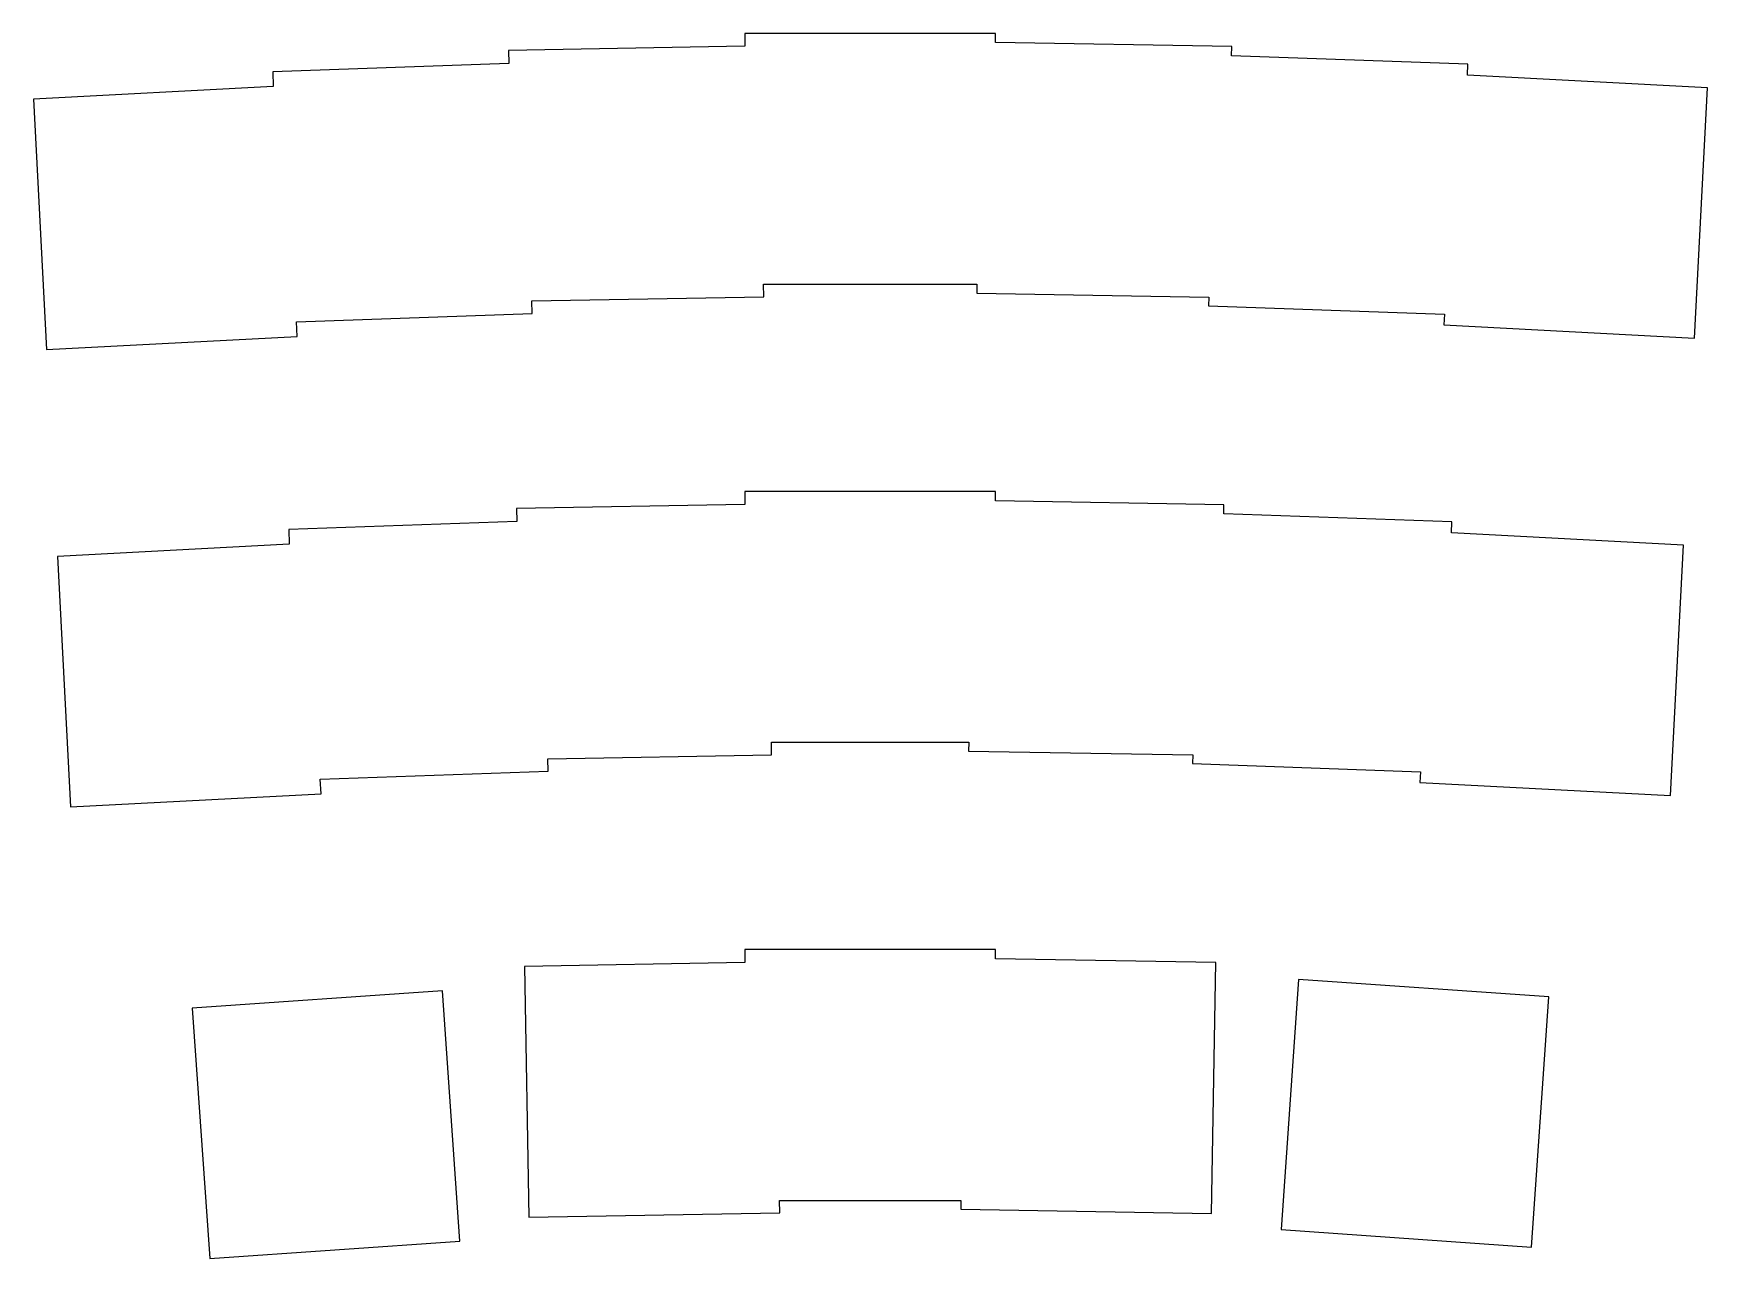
# Model space of a CAD drawing. Header units: millimetres. Extents: x 33 to 187, y -212 to -99.
import ezdxf

# ---------------------------------------------------------------- set-up
doc = ezdxf.new("R2010")
doc.units = ezdxf.units.MM

msp = doc.modelspace()

# ---------------------------------------------------------------- linework, layer by layer
at = {"linetype": 'CONTINUOUS'}
for p, q in [((121.53, -99.18), (98.48, -99.18)), ((98.48, -99.18), (98.48, -100.36)), ((121.53, -100.01), (121.53, -99.18)), ((98.48, -100.36), (76.78, -100.74)), ((76.78, -100.74), (76.8, -101.93)), ((143.25, -100.39), (121.53, -100.01)), ((143.23, -101.23), (143.25, -100.39)), ((164.94, -101.99), (143.23, -101.23)), ((76.8, -101.93), (55.11, -102.69)), ((55.11, -102.69), (55.16, -104.05)), ((164.91, -103), (164.94, -101.99)), ((186.96, -104.16), (164.91, -103)), ((55.16, -104.05), (33.12, -105.21)), ((185.75, -127.18), (186.96, -104.16)), ((33.12, -105.21), (34.33, -128.22)), ((100.23, -123.39), (100.21, -122.23)), ((100.21, -122.23), (119.81, -122.23)), ((119.81, -122.23), (119.8, -123.04)), ((119.8, -123.04), (141.13, -123.41)), ((78.91, -123.76), (100.23, -123.39)), ((78.95, -124.92), (78.91, -123.76)), ((141.13, -123.41), (141.1, -124.22)), ((141.1, -124.22), (162.79, -124.98)), ((57.28, -125.68), (78.95, -124.92)), ((57.35, -127.02), (57.28, -125.68)), ((162.79, -124.98), (162.74, -125.97)), ((162.74, -125.97), (185.75, -127.18)), ((34.33, -128.22), (57.35, -127.02)), ((121.53, -141.28), (98.48, -141.28)), ((98.48, -141.28), (98.48, -142.47)), ((121.53, -142.12), (121.53, -141.28)), ((98.48, -142.47), (77.51, -142.84)), ((77.51, -142.84), (77.53, -144.03)), ((142.51, -142.49), (121.53, -142.12)), ((142.5, -143.33), (142.51, -142.49)), ((77.53, -144.03), (56.58, -144.76)), ((163.47, -144.06), (142.5, -143.33)), ((163.44, -145.08), (163.47, -144.06)), ((56.63, -146.13), (35.33, -147.25)), ((56.58, -144.76), (56.63, -146.13)), ((184.76, -146.2), (163.44, -145.08)), ((35.33, -147.25), (36.53, -170.27)), ((183.55, -169.22), (184.76, -146.2)), ((100.96, -165.48), (100.94, -164.33)), ((100.94, -164.33), (119.08, -164.33)), ((119.08, -164.33), (119.06, -165.13)), ((80.38, -165.84), (100.96, -165.48)), ((80.42, -166.99), (80.38, -165.84)), ((119.06, -165.13), (139.66, -165.49)), ((139.66, -165.49), (139.63, -166.29)), ((59.48, -167.72), (80.42, -166.99)), ((139.63, -166.29), (160.58, -167.03)), ((160.58, -167.03), (160.53, -168.01)), ((36.53, -170.27), (59.55, -169.06)), ((59.55, -169.06), (59.48, -167.72)), ((160.53, -168.01), (183.55, -169.22)), ((98.48, -184.58), (78.25, -184.93)), ((121.53, -183.38), (98.48, -183.38)), ((98.48, -183.38), (98.48, -184.58)), ((121.53, -184.23), (121.53, -183.38)), ((141.78, -184.58), (121.53, -184.23)), ((141.37, -207.63), (141.78, -184.58)), ((78.25, -184.93), (78.65, -207.98)), ((149.38, -186.13), (147.77, -209.12)), ((172.37, -187.73), (149.38, -186.13)), ((70.7, -187.17), (47.71, -188.78)), ((72.31, -210.17), (70.7, -187.17)), ((47.71, -188.78), (49.32, -211.78)), ((170.77, -210.73), (172.37, -187.73)), ((78.65, -207.98), (101.7, -207.58)), ((101.7, -207.58), (101.68, -206.43)), ((101.68, -206.43), (118.34, -206.43)), ((118.34, -206.43), (118.33, -207.23)), ((118.33, -207.23), (141.37, -207.63)), ((147.77, -209.12), (170.77, -210.73)), ((49.32, -211.78), (72.31, -210.17))]:
    msp.add_line(p, q, dxfattribs=at)

doc.saveas('drawing.dxf')
